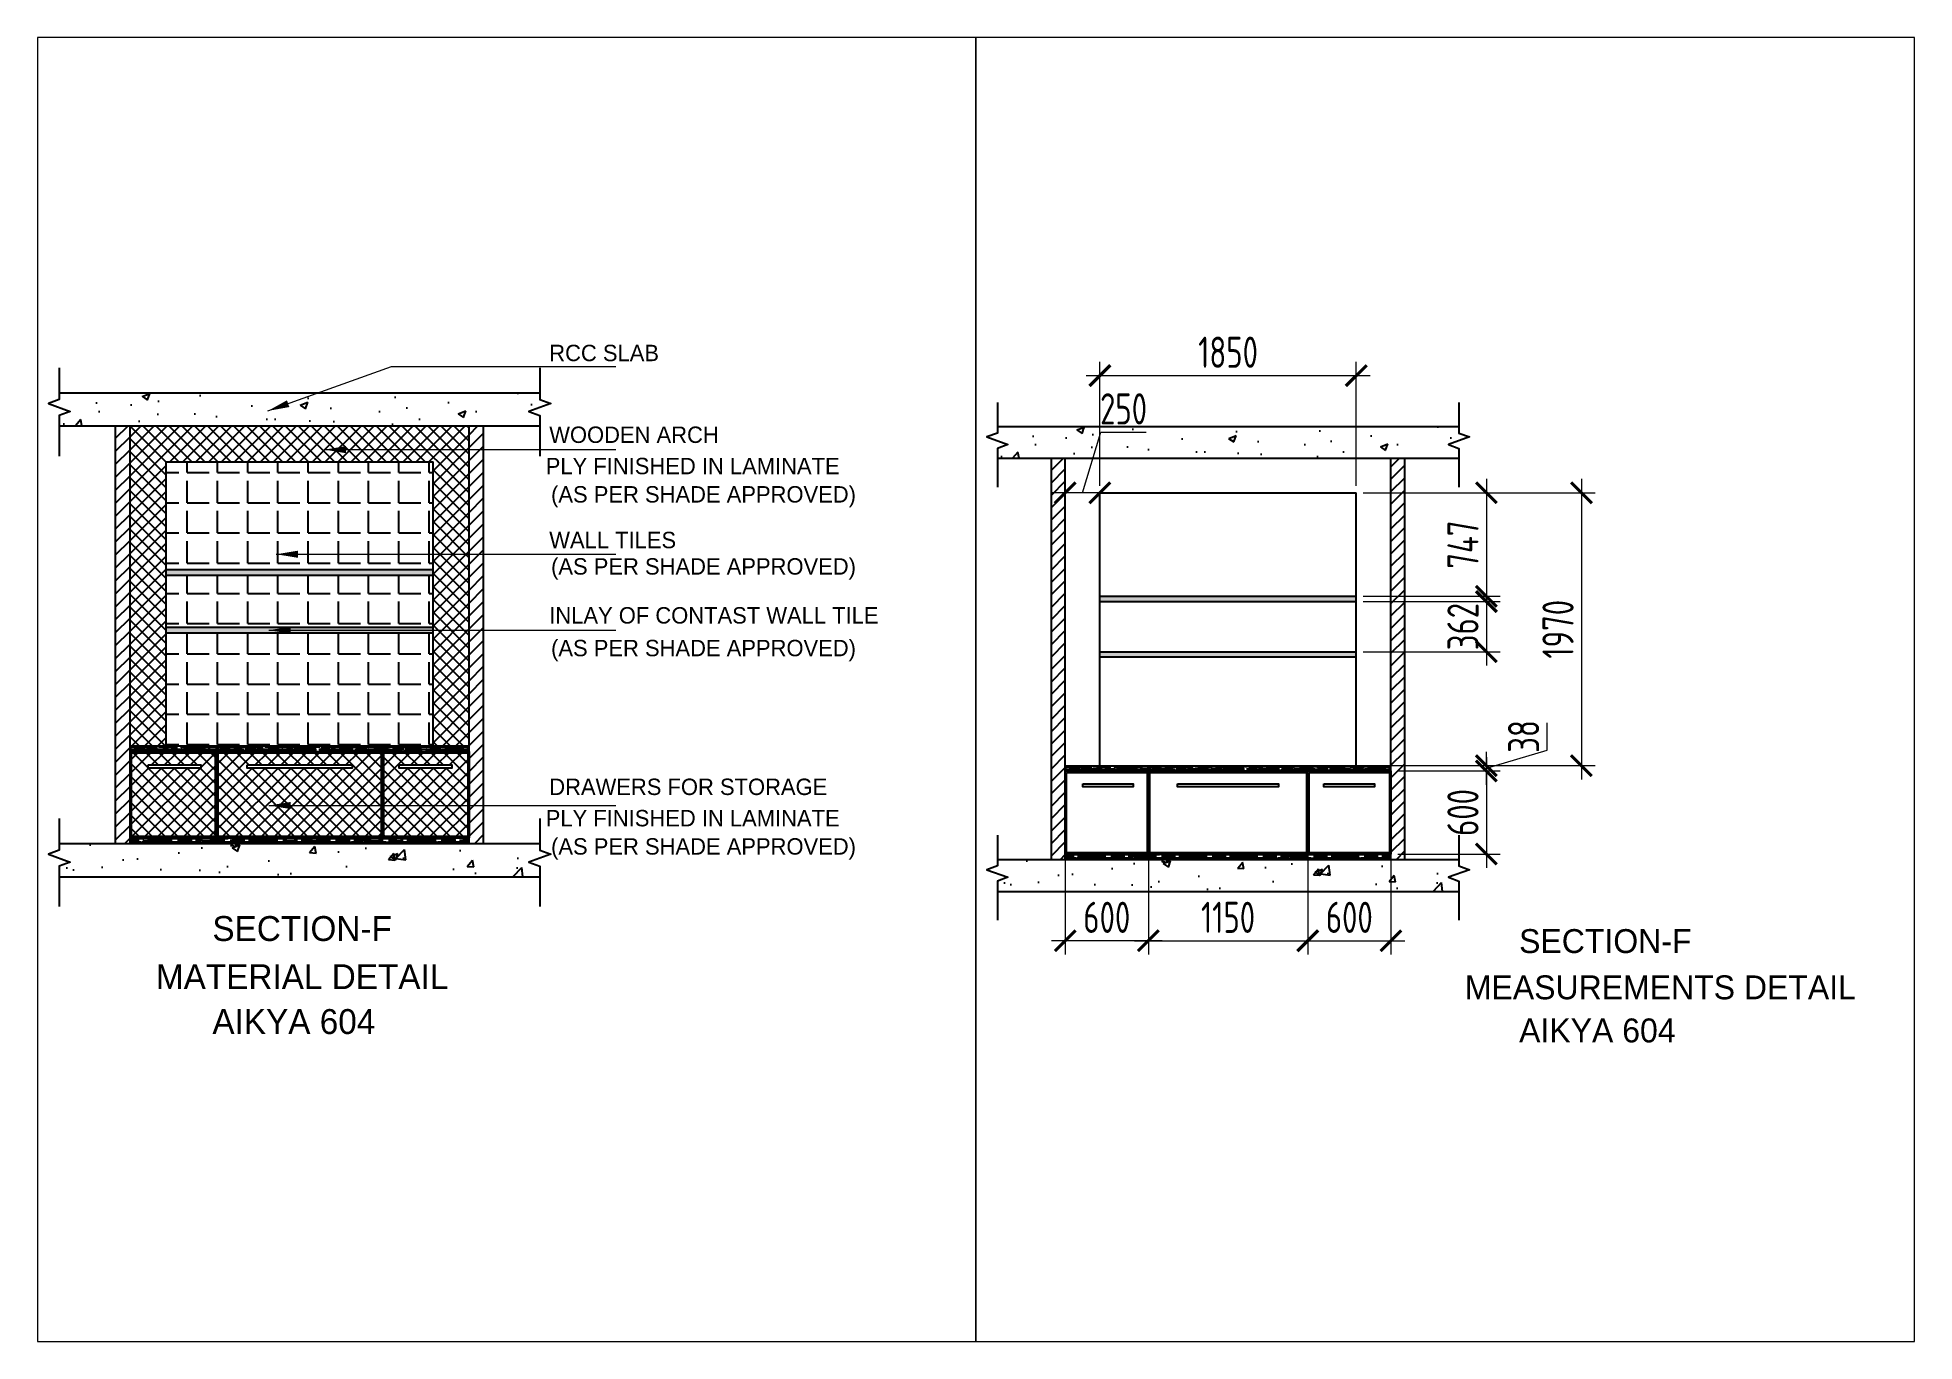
# Paper-space layout 'Layout7' of a CAD drawing. Header units: millimetres. Extents: x 29 to 257, y 20 to 178.
# The model-space entities are those that its viewports show. They can reach past a viewport. Long polylines and large blocks are cut down to what shows.
import ezdxf

# ---------------------------------------------------------------- set-up
doc = ezdxf.new("R2010")
doc.units = ezdxf.units.MM
doc.header["$LTSCALE"] = 10
doc.header["$PDMODE"] = 35
doc.header["$PDSIZE"] = 500
for name, color, linetype in [('07--DIM-1', 1, 'Continuous'), ('A--SPACEREF', 3, 'Continuous'), ('DIMM-1', 1, 'Continuous')]:
    doc.layers.add(name, color=color, linetype=linetype)
doc.styles.add('ISO', font='isocp2.shx', dxfattribs={"width": 0.8})
doc.dimstyles.new('A-DIM-100', dxfattribs={"dimscale": 100, "dimtxt": 2.25, "dimasz": 1.5, "dimexe": 1, "dimexo": 0.5, "dimgap": 0, "dimtad": 0, "dimdec": 0, "dimzin": 12, "dimdsep": 46, "dimtxsty": 'ISO', "dimblk": 'ARCHTICK', "dimcen": 1, "dimdle": 1, "dimclrd": 8, "dimclre": 8, "dimclrt": 256, "dimadec": 0, "dimazin": 3, "dimtfac": 1, "dimtdec": 0, "dimtmove": 1, "dimatfit": 2, "dimfxl": 1, "dimtvp": 0.75, "dimtolj": 1, "dimtzin": 12, "dimlwd": 18, "dimlwe": 18, "dimarcsym": 0})

# ---------------------------------------------------------------- blocks, each defined once
blk = doc.blocks.new('_ArchTick')
at = {"color": 0, "const_width": 0.15}
blk.add_lwpolyline([(-0.5, -0.5), (0.5, 0.5)], dxfattribs=at)
blk = doc.blocks.new('*D295')
at = {"layer": '07--DIM-1', "color": 8, "lineweight": 18}
for p, q in [((19218, -74071), (19350, -73634)), ((19350, -73634), (19678, -73634)), ((19093, -74021), (19093, -73971)), ((19343, -74021), (19343, -73971)), ((19443, -74071), (18993, -74071))]:
    blk.add_line(p, q, dxfattribs=at)
at = {"layer": 'Defpoints', "color": 0}
for p in [(19093, -74071), (19093, -74071), (19343, -74071)]:
    blk.add_point(p, dxfattribs=at)
at = {"layer": '07--DIM-1', "color": 8, "lineweight": 18, "xscale": 150, "yscale": 150, "zscale": 150, "rotation": 180}
blk.add_blockref('_ArchTick', (19093, -74071), dxfattribs=at)
at = {"layer": '07--DIM-1', "color": 8, "lineweight": 18, "xscale": 150, "yscale": 150, "zscale": 150}
blk.add_blockref('_ArchTick', (19343, -74071), dxfattribs=at)
at = {"layer": '07--DIM-1', "insert": (19514, -73465), "char_height": 225, "attachment_point": 5, "style": 'ISO'}
blk.add_mtext('\\A1;250', dxfattribs=at)
blk = doc.blocks.new('*D296')
at = {"layer": '07--DIM-1', "color": 8, "lineweight": 18}
for p, q in [((19243, -73225), (21293, -73225)), ((19343, -74021), (19343, -73125)), ((21193, -74021), (21193, -73125))]:
    blk.add_line(p, q, dxfattribs=at)
at = {"layer": 'Defpoints', "color": 0}
for p in [(21193, -73225), (19343, -74071), (21193, -74071)]:
    blk.add_point(p, dxfattribs=at)
at = {"layer": '07--DIM-1', "color": 8, "lineweight": 18, "xscale": 150, "yscale": 150, "zscale": 150, "rotation": 180}
blk.add_blockref('_ArchTick', (19343, -73225), dxfattribs=at)
at = {"layer": '07--DIM-1', "color": 8, "lineweight": 18, "xscale": 150, "yscale": 150, "zscale": 150}
blk.add_blockref('_ArchTick', (21193, -73225), dxfattribs=at)
at = {"layer": '07--DIM-1', "insert": (20268, -73056), "char_height": 225, "attachment_point": 5, "style": 'ISO'}
blk.add_mtext('\\A1;1850', dxfattribs=at)
blk = doc.blocks.new('*D297')
at = {"layer": '07--DIM-1', "color": 8, "lineweight": 18}
for p, q in [((22818, -73971), (22818, -76141)), ((21243, -74071), (22918, -74071)), ((21243, -76041), (22918, -76041))]:
    blk.add_line(p, q, dxfattribs=at)
at = {"layer": 'Defpoints', "color": 0}
for p in [(21193, -74071), (21193, -76041), (22818, -76041)]:
    blk.add_point(p, dxfattribs=at)
at = {"layer": '07--DIM-1', "color": 8, "lineweight": 18, "xscale": 150, "yscale": 150, "zscale": 150}
for p, rotation in [((22818, -74071), 90), ((22818, -76041), 270)]:
    blk.add_blockref('_ArchTick', p, dxfattribs=dict(at, rotation=rotation))
at = {"layer": '07--DIM-1', "insert": (22649, -75056), "char_height": 225, "attachment_point": 5, "rotation": 90, "style": 'ISO'}
blk.add_mtext('\\A1;1970', dxfattribs=at)
blk = doc.blocks.new('*D298')
at = {"layer": '07--DIM-1', "color": 8, "lineweight": 18}
for p, q in [((22132, -73971), (22132, -74918)), ((21243, -74071), (22232, -74071)), ((21243, -74818), (22232, -74818))]:
    blk.add_line(p, q, dxfattribs=at)
at = {"layer": 'Defpoints', "color": 0}
for p in [(21193, -74071), (21193, -74818), (22132, -74818)]:
    blk.add_point(p, dxfattribs=at)
at = {"layer": '07--DIM-1', "color": 8, "lineweight": 18, "xscale": 150, "yscale": 150, "zscale": 150}
for p, rotation in [((22132, -74071), 90), ((22132, -74818), 270)]:
    blk.add_blockref('_ArchTick', p, dxfattribs=dict(at, rotation=rotation))
at = {"layer": '07--DIM-1', "insert": (21963, -74445), "char_height": 225, "attachment_point": 5, "rotation": 90, "style": 'ISO'}
blk.add_mtext('\\A1;747', dxfattribs=at)
blk = doc.blocks.new('*D299')
at = {"layer": '07--DIM-1', "color": 8, "lineweight": 18}
for p, q in [((22132, -74756), (22132, -75318)), ((21243, -74856), (22232, -74856)), ((21243, -75218), (22232, -75218))]:
    blk.add_line(p, q, dxfattribs=at)
at = {"layer": 'Defpoints', "color": 0}
for p in [(21193, -74856), (21193, -75218), (22132, -75218)]:
    blk.add_point(p, dxfattribs=at)
at = {"layer": '07--DIM-1', "color": 8, "lineweight": 18, "xscale": 150, "yscale": 150, "zscale": 150}
for p, rotation in [((22132, -74856), 90), ((22132, -75218), 270)]:
    blk.add_blockref('_ArchTick', p, dxfattribs=dict(at, rotation=rotation))
at = {"layer": '07--DIM-1', "insert": (21963, -75037), "char_height": 225, "attachment_point": 5, "rotation": 90, "style": 'ISO'}
blk.add_mtext('\\A1;362', dxfattribs=at)
blk = doc.blocks.new('*D300')
at = {"layer": '07--DIM-1', "color": 8, "lineweight": 18}
for p, q in [((19093, -76729), (19093, -77405)), ((19693, -76729), (19693, -77405)), ((19793, -77305), (18993, -77305))]:
    blk.add_line(p, q, dxfattribs=at)
at = {"layer": 'Defpoints', "color": 0}
for p in [(19093, -76679), (19693, -76679), (19093, -77305)]:
    blk.add_point(p, dxfattribs=at)
at = {"layer": '07--DIM-1', "color": 8, "lineweight": 18, "xscale": 150, "yscale": 150, "zscale": 150, "rotation": 180}
blk.add_blockref('_ArchTick', (19093, -77305), dxfattribs=at)
at = {"layer": '07--DIM-1', "color": 8, "lineweight": 18, "xscale": 150, "yscale": 150, "zscale": 150}
blk.add_blockref('_ArchTick', (19693, -77305), dxfattribs=at)
at = {"layer": '07--DIM-1', "insert": (19393, -77136), "char_height": 225, "attachment_point": 5, "style": 'ISO'}
blk.add_mtext('\\A1;600', dxfattribs=at)
blk = doc.blocks.new('*D301')
at = {"layer": '07--DIM-1', "color": 8, "lineweight": 18}
for p, q in [((19693, -76729), (19693, -77405)), ((20843, -76729), (20843, -77405)), ((19593, -77305), (20943, -77305))]:
    blk.add_line(p, q, dxfattribs=at)
at = {"layer": 'Defpoints', "color": 0}
for p in [(19693, -76679), (20843, -76679), (20843, -77305)]:
    blk.add_point(p, dxfattribs=at)
at = {"layer": '07--DIM-1', "color": 8, "lineweight": 18, "xscale": 150, "yscale": 150, "zscale": 150, "rotation": 180}
blk.add_blockref('_ArchTick', (19693, -77305), dxfattribs=at)
at = {"layer": '07--DIM-1', "color": 8, "lineweight": 18, "xscale": 150, "yscale": 150, "zscale": 150}
blk.add_blockref('_ArchTick', (20843, -77305), dxfattribs=at)
at = {"layer": '07--DIM-1', "insert": (20268, -77136), "char_height": 225, "attachment_point": 5, "style": 'ISO'}
blk.add_mtext('\\A1;1150', dxfattribs=at)
blk = doc.blocks.new('*D302')
at = {"layer": '07--DIM-1', "color": 8, "lineweight": 18}
for p, q in [((20843, -76729), (20843, -77405)), ((21443, -76729), (21443, -77405)), ((20743, -77305), (21543, -77305))]:
    blk.add_line(p, q, dxfattribs=at)
at = {"layer": 'Defpoints', "color": 0}
for p in [(20843, -76679), (21443, -76679), (21443, -77305)]:
    blk.add_point(p, dxfattribs=at)
at = {"layer": '07--DIM-1', "color": 8, "lineweight": 18, "xscale": 150, "yscale": 150, "zscale": 150, "rotation": 180}
blk.add_blockref('_ArchTick', (20843, -77305), dxfattribs=at)
at = {"layer": '07--DIM-1', "color": 8, "lineweight": 18, "xscale": 150, "yscale": 150, "zscale": 150}
blk.add_blockref('_ArchTick', (21443, -77305), dxfattribs=at)
at = {"layer": '07--DIM-1', "insert": (21143, -77136), "char_height": 225, "attachment_point": 5, "style": 'ISO'}
blk.add_mtext('\\A1;600', dxfattribs=at)
blk = doc.blocks.new('*D303')
at = {"layer": '07--DIM-1', "color": 8, "lineweight": 18}
for p, q in [((21493, -76079), (22232, -76079)), ((22132, -75979), (22132, -76779)), ((21493, -76679), (22232, -76679))]:
    blk.add_line(p, q, dxfattribs=at)
at = {"layer": 'Defpoints', "color": 0}
for p in [(21443, -76079), (21443, -76679), (22132, -76679)]:
    blk.add_point(p, dxfattribs=at)
at = {"layer": '07--DIM-1', "color": 8, "lineweight": 18, "xscale": 150, "yscale": 150, "zscale": 150}
for p, rotation in [((22132, -76079), 90), ((22132, -76679), 270)]:
    blk.add_blockref('_ArchTick', p, dxfattribs=dict(at, rotation=rotation))
at = {"layer": '07--DIM-1', "insert": (21963, -76379), "char_height": 225, "attachment_point": 5, "rotation": 90, "style": 'ISO'}
blk.add_mtext('\\A1;600', dxfattribs=at)
blk = doc.blocks.new('*D304')
at = {"layer": '07--DIM-1', "color": 8, "lineweight": 18}
for p, q in [((22570, -75929), (22570, -75731)), ((22132, -76060), (22570, -75929)), ((22132, -76179), (22132, -75941)), ((21493, -76041), (22232, -76041)), ((21493, -76079), (22232, -76079))]:
    blk.add_line(p, q, dxfattribs=at)
at = {"layer": 'Defpoints', "color": 0}
for p in [(21443, -76041), (21443, -76079), (22132, -76041)]:
    blk.add_point(p, dxfattribs=at)
at = {"layer": '07--DIM-1', "color": 8, "lineweight": 18, "xscale": 150, "yscale": 150, "zscale": 150}
for p, rotation in [((22132, -76041), 90), ((22132, -76079), 270)]:
    blk.add_blockref('_ArchTick', p, dxfattribs=dict(at, rotation=rotation))
at = {"layer": '07--DIM-1', "insert": (22401, -75830), "char_height": 225, "attachment_point": 5, "rotation": 90, "style": 'ISO'}
blk.add_mtext('\\A1;38', dxfattribs=at)

msp = doc.modelspace()

# ---------------------------------------------------------------- hatches: boundary and pattern name
h = msp.add_hatch()
h.set_pattern_fill('AR-CONC', color=256, scale=3, style=0)
h.set_pattern_definition([(50, (-295326, -67439.5), (546.554, -47.81726), [57.15, -628.65]), (355, (-295326, -67439.5), (-105.7285, 573.1699), [45.72, -502.92]), (100.451, (-295280.45, -67443.5), (440.8275, 525.3501), [48.57, -534.27]), (46.1842, (-295326, -67287.1), (813.2371, -126.127), [85.725, -942.975]), (96.6356, (-295258.2, -67297.6), (712.2127, 742.2767), [72.855, -801.405]), (351.184, (-295326, -67287.1), (712.2138, 742.2754), [68.58, -754.38]), (21, (-295249.8, -67325.2), (454.84464, -306.79656), [57.15, -628.65]), (326, (-295249.8, -67325.2), (185.4061, 552.5639), [45.72, -502.92]), (71.4514, (-295211.9, -67350.76), (640.2495, 245.7686), [48.57, -534.27]), (37.5, (-295326, -67439.5), (9.26581, 253.66512), [0, -496.824, 0, -510.54, 0, -504.825]), (7.5, (-295326, -67439.5), (200.459, 300.54172), [0, -291.084, 0, -485.394, 0, -192.405]), (327.5, (-295495.92, -67439.5), (406.77179, -17.18623), [0, -190.5, 0, -594.36, 0, -788.67]), (317.5, (-295572.12, -67439.5), (444.38754, 76.27947), [0, -247.65, 0, -394.716, 0, -560.07])])
h.paths.add_polyline_path([(-12923.1, -73750.1), (-12998.9, -73722.5), (-12847.3, -73667.3), (-12923.1, -73639.7), (-12923.1, -73592.7), (-16253.5, -73592.7), (-16253.5, -73639.7), (-16329.3, -73667.3), (-16177.6, -73722.5), (-16253.5, -73750.1), (-16253.5, -73821.3), (-12923.1, -73821.3)])
h.paths.add_polyline_path([(-12998.9, -76847.1), (-12847.3, -76791.9), (-12923.1, -76764.3), (-12923.1, -76717.3), (-16253.5, -76717.3), (-16253.5, -76764.3), (-16329.3, -76791.9), (-16177.6, -76847.1), (-16253.5, -76874.7), (-16253.5, -76948.5), (-12923.1, -76948.5), (-12923.1, -76874.7)])
h = msp.add_hatch()
h.set_pattern_fill('AR-CONC', color=256, scale=3, style=0)
h.set_pattern_definition([(50, (-260469.46, -67439.5), (546.554, -47.81726), [57.15, -628.65]), (355, (-260469.46, -67439.5), (-105.7285, 573.1699), [45.72, -502.92]), (100.451, (-260423.9, -67443.5), (440.8275, 525.3501), [48.57, -534.27]), (46.1842, (-260469.46, -67287.1), (813.2371, -126.127), [85.725, -942.975]), (96.6356, (-260401.7, -67297.6), (712.2127, 742.2767), [72.855, -801.405]), (351.184, (-260469.46, -67287.1), (712.2138, 742.2754), [68.58, -754.38]), (21, (-260393.26, -67325.2), (454.84464, -306.79656), [57.15, -628.65]), (326, (-260393.26, -67325.2), (185.4061, 552.5639), [45.72, -502.92]), (71.4514, (-260355.35, -67350.76), (640.2495, 245.7686), [48.57, -534.27]), (37.5, (-260469.46, -67439.5), (9.26581, 253.66512), [0, -496.824, 0, -510.54, 0, -504.825]), (7.5, (-260469.46, -67439.5), (200.459, 300.54172), [0, -291.084, 0, -485.394, 0, -192.405]), (327.5, (-260639.38, -67439.5), (406.77179, -17.18623), [0, -190.5, 0, -594.36, 0, -788.67]), (317.5, (-260715.58, -67439.5), (444.38754, 76.27947), [0, -247.65, 0, -394.716, 0, -560.07])])
h.paths.add_polyline_path([(21933.4, -73750.1), (21857.6, -73722.5), (22009.3, -73667.3), (21933.4, -73639.7), (21933.4, -73592.7), (18603.1, -73592.7), (18603.1, -73639.7), (18527.3, -73667.3), (18678.9, -73722.5), (18603.1, -73750.1), (18603.1, -73821.3), (21933.4, -73821.3)])
h.paths.add_polyline_path([(21857.6, -76847.1), (22009.3, -76791.9), (21933.4, -76764.3), (21933.4, -76717.3), (18603.1, -76717.3), (18603.1, -76764.3), (18527.3, -76791.9), (18678.9, -76847.1), (18603.1, -76874.7), (18603.1, -76948.5), (21933.4, -76948.5), (21933.4, -76874.7)])
h = msp.add_hatch()
h.set_pattern_fill('ANSI31', color=256, scale=20, style=0)
h.set_pattern_definition([(45, (-295326, -67439.496), (-44.90128, 44.90128), [])])
h.paths.add_polyline_path([(-15763.3, -73821.3), (-15863.3, -73821.3), (-15863.3, -76717.3), (-15763.3, -76717.3)])
h.paths.add_polyline_path([(-13313.3, -73821.3), (-13413.3, -73821.3), (-13413.3, -76717.3), (-13313.3, -76717.3)])
h = msp.add_hatch()
h.set_pattern_fill('ANSI37', color=256, scale=20, style=0)
h.set_pattern_definition([(45, (-295326, -67439.496), (-44.90128, 44.90128), []), (135, (-295326, -67439.496), (-44.90128, -44.90128), [])])
h.paths.add_polyline_path([(-15173.3, -76089.3), (-15753.3, -76089.3), (-15753.3, -76669.3), (-15173.3, -76669.3)])
h.paths.add_polyline_path([(-15637.6, -76194.4), (-15637.6, -76173.2), (-15273.4, -76173.2), (-15273.4, -76194.4)], flags=16)
h.paths.add_polyline_path([(-14023.3, -76089.3), (-15153.3, -76089.3), (-15153.3, -76669.3), (-14023.3, -76669.3)])
h.paths.add_polyline_path([(-14952.4, -76194.4), (-14952.4, -76173.2), (-14223.9, -76173.2), (-14223.9, -76194.4)], flags=16)
h.paths.add_polyline_path([(-13423.3, -76089.3), (-14003.3, -76089.3), (-14003.3, -76669.3), (-13423.3, -76669.3)])
h.paths.add_polyline_path([(-13897, -76194.4), (-13897, -76173.2), (-13532.8, -76173.2), (-13532.8, -76194.4)], flags=16)
h.paths.add_polyline_path([(-13413.3, -73821.3), (-15763.3, -73821.3), (-15763.3, -76041.3), (-15513.3, -76041.3), (-15513.3, -74071.3), (-13663.3, -74071.3), (-13663.3, -76041.3), (-13413.3, -76041.3)])
h = msp.add_hatch()
h.set_pattern_fill('ANSI31', color=256, scale=20, style=0)
h.set_pattern_definition([(45, (-260469.456, -67439.496), (-44.90128, 44.90128), [])])
h.paths.add_polyline_path([(19093.3, -73821.3), (18993.3, -73821.3), (18993.3, -76717.3), (19093.3, -76717.3)])
h.paths.add_polyline_path([(21543.3, -73821.3), (21443.3, -73821.3), (21443.3, -76717.3), (21543.3, -76717.3)])
h = msp.add_hatch()
h.set_pattern_fill('ANGLE', color=256, scale=30, style=0)
h.set_pattern_definition([(0, (-295326, -67439.5), (0, 209.55), [152.4, -57.15]), (90, (-295326, -67439.5), (-209.55, 1e-14), [152.4, -57.15])])
h.paths.add_polyline_path([(-13663.3, -74071.3), (-15513.3, -74071.3), (-15513.3, -74818.3), (-13663.3, -74818.3)])
h.paths.add_polyline_path([(-13663.3, -74856.3), (-15513.3, -74856.3), (-15513.3, -75218.3), (-13663.3, -75218.3)])
h.paths.add_polyline_path([(-13663.3, -75256.3), (-15513.3, -75256.3), (-15513.3, -76041.3), (-13663.3, -76041.3)])
h = msp.add_hatch(color=256)
h.paths.add_polyline_path([(-13663.3, -74818.3), (-15513.3, -74818.3), (-15513.3, -74856.3), (-13663.3, -74856.3)])
h.paths.add_polyline_path([(-13663.3, -75218.3), (-15513.3, -75218.3), (-15513.3, -75256.3), (-13663.3, -75256.3)])
h = msp.add_hatch(color=256)
h.paths.add_polyline_path([(21193.3, -74818.3), (19343.3, -74818.3), (19343.3, -74856.3), (21193.3, -74856.3)])
h.paths.add_polyline_path([(21193.3, -75218.3), (19343.3, -75218.3), (19343.3, -75256.3), (21193.3, -75256.3)])
h = msp.add_hatch()
h.set_pattern_fill('AR-RROOF', color=256, style=0)
h.paths.add_polyline_path([(-15763.3, -76041.3), (-15763.3, -76079.3), (-15163.3, -76079.3), (-13413.3, -76079.3), (-13413.3, -76041.3)])
h.paths.add_polyline_path([(-13413.3, -76717.3), (-13413.3, -76679.3), (-14013.3, -76679.3), (-15763.3, -76679.3), (-15763.3, -76717.3)])
h = msp.add_hatch()
h.set_pattern_fill('AR-RROOF', color=256, style=0)
h.set_pattern_definition([(0, (34856.541, 0), (55.88, 25.4), [381, -50.8, 127, -25.4]), (0, (34890.323, 12.7), (-25.4, 33.782), [76.2, -8.382, 152.4, -19.05]), (0, (34869.241, 21.59), (132.08, 17.018), [203.2, -35.56, 101.6, -25.4])])
h.paths.add_polyline_path([(19093.3, -76041.3), (19093.3, -76079.3), (19693.3, -76079.3), (21443.3, -76079.3), (21443.3, -76041.3)])
h.paths.add_polyline_path([(21443.3, -76717.3), (21443.3, -76679.3), (20843.3, -76679.3), (19093.3, -76679.3), (19093.3, -76717.3)])

# ---------------------------------------------------------------- linework, layer by layer
for p, q in [((-16253.5, -73592.7), (-12923.1, -73592.7)), ((18603.1, -73592.7), (21933.4, -73592.7)), ((-16253.5, -73821.3), (-12923.1, -73821.3)), ((-15863.3, -76717.3), (-15863.3, -73821.3)), ((-15763.3, -76717.3), (-15763.3, -73821.3)), ((-13413.3, -76717.3), (-13413.3, -73821.3)), ((-13313.3, -76717.3), (-13313.3, -73821.3)), ((18603.1, -73821.3), (21933.4, -73821.3)), ((18993.3, -76717.3), (18993.3, -73821.3)), ((19093.3, -76717.3), (19093.3, -73821.3)), ((21443.3, -76717.3), (21443.3, -73821.3)), ((21543.3, -76717.3), (21543.3, -73821.3)), ((-15513.3, -76041.3), (-15513.3, -74071.3)), ((-15513.3, -74071.3), (-13663.3, -74071.3)), ((-13663.3, -76041.3), (-13663.3, -74071.3)), ((19343.3, -76041.3), (19343.3, -74071.3)), ((19343.3, -74071.3), (21193.3, -74071.3)), ((21193.3, -76041.3), (21193.3, -74071.3)), ((-15513.3, -74818.3), (-13663.3, -74818.3)), ((-15513.3, -74856.3), (-13663.3, -74856.3)), ((19343.3, -74818.3), (21193.3, -74818.3)), ((19343.3, -74856.3), (21193.3, -74856.3)), ((-15513.3, -75218.3), (-13663.3, -75218.3)), ((-15513.3, -75256.3), (-13663.3, -75256.3)), ((19343.3, -75218.3), (21193.3, -75218.3)), ((19343.3, -75256.3), (21193.3, -75256.3)), ((-15763.3, -76041.3), (-13413.3, -76041.3)), ((-15763.3, -76079.3), (-13413.3, -76079.3)), ((19093.3, -76041.3), (21443.3, -76041.3)), ((19093.3, -76079.3), (21443.3, -76079.3)), ((-16253.5, -76717.3), (-12923.1, -76717.3)), ((-15763.3, -76679.3), (-13413.3, -76679.3)), ((18603.1, -76717.3), (21933.4, -76717.3)), ((19093.3, -76679.3), (21443.3, -76679.3)), ((-16253.5, -76948.5), (-12923.1, -76948.5)), ((18603.1, -76948.5), (21933.4, -76948.5))]:
    msp.add_line(p, q)
at = {"linetype": 'Continuous'}
for points in [[(-16253.5, -73418.9), (-16253.5, -73639.7), (-16329.3, -73667.3), (-16177.6, -73722.5), (-16253.5, -73750.1), (-16253.5, -74030.8)], [(-12923.1, -73418.9), (-12923.1, -73639.7), (-12847.3, -73667.3), (-12998.9, -73722.5), (-12923.1, -73750.1), (-12923.1, -74030.8)], [(18603.1, -73418.9), (18603.1, -73639.7), (18527.3, -73667.3), (18678.9, -73722.5), (18603.1, -73750.1), (18603.1, -74030.8)], [(21933.4, -73418.9), (21933.4, -73639.7), (22009.3, -73667.3), (21857.6, -73722.5), (21933.4, -73750.1), (21933.4, -74030.8)], [(-16253.5, -76543.5), (-16253.5, -76764.3), (-16329.3, -76791.9), (-16177.6, -76847.1), (-16253.5, -76874.7), (-16253.5, -77155.4)], [(-12923.1, -76543.5), (-12923.1, -76764.3), (-12847.3, -76791.9), (-12998.9, -76847.1), (-12923.1, -76874.7), (-12923.1, -77155.4)], [(18603.1, -76543.5), (18603.1, -76764.3), (18527.3, -76791.9), (18678.9, -76847.1), (18603.1, -76874.7), (18603.1, -77155.4)], [(21933.4, -76543.5), (21933.4, -76764.3), (22009.3, -76791.9), (21857.6, -76847.1), (21933.4, -76874.7), (21933.4, -77155.4)]]:
    msp.add_lwpolyline(points, dxfattribs=at)
for points in [[(-15763.3, -76079.3), (-15163.3, -76079.3), (-15163.3, -76679.3), (-15763.3, -76679.3)], [(-15753.3, -76089.3), (-15173.3, -76089.3), (-15173.3, -76669.3), (-15753.3, -76669.3)], [(-15153.3, -76089.3), (-14023.3, -76089.3), (-14023.3, -76669.3), (-15153.3, -76669.3)], [(-14013.3, -76079.3), (-13413.3, -76079.3), (-13413.3, -76679.3), (-14013.3, -76679.3)], [(-14003.3, -76089.3), (-13423.3, -76089.3), (-13423.3, -76669.3), (-14003.3, -76669.3)], [(19093.3, -76079.3), (19693.3, -76079.3), (19693.3, -76679.3), (19093.3, -76679.3)], [(19103.3, -76089.3), (19683.3, -76089.3), (19683.3, -76669.3), (19103.3, -76669.3)], [(19703.3, -76089.3), (20833.3, -76089.3), (20833.3, -76669.3), (19703.3, -76669.3)], [(20843.3, -76079.3), (21443.3, -76079.3), (21443.3, -76679.3), (20843.3, -76679.3)], [(20853.3, -76089.3), (21433.3, -76089.3), (21433.3, -76669.3), (20853.3, -76669.3)], [(-15637.6, -76173.2), (-15273.4, -76173.2), (-15273.4, -76194.4), (-15637.6, -76194.4)], [(-14952.4, -76173.2), (-14223.9, -76173.2), (-14223.9, -76194.4), (-14952.4, -76194.4)], [(-13897, -76173.2), (-13532.8, -76173.2), (-13532.8, -76194.4), (-13897, -76194.4)], [(19218.9, -76173.2), (19583.2, -76173.2), (19583.2, -76194.4), (19218.9, -76194.4)], [(19904.1, -76173.2), (20632.6, -76173.2), (20632.6, -76194.4), (19904.1, -76194.4)], [(20959.5, -76173.2), (21323.8, -76173.2), (21323.8, -76194.4), (20959.5, -76194.4)]]:
    msp.add_lwpolyline(points, close=True)

# ---------------------------------------------------------------- texts
at = {"layer": 'A--SPACEREF'}
for s, height, p in [('RCC SLAB', 113.76, (-12857.9, -73373.1)), ('WOODEN ARCH', 113.758, (-12857.9, -73940.1)), ('PLY FINISHED IN LAMINATE', 113.758, (-12882.3, -74157.3)), ('(AS PER SHADE APPROVED)', 113.758, (-12845.3, -74353.4)), ('WALL TILES', 113.76, (-12857.9, -74670.1)), ('(AS PER SHADE APPROVED)', 113.758, (-12845.3, -74853.2)), ('INLAY OF CONTAST WALL TILE', 113.758, (-12857.9, -75192.6)), ('(AS PER SHADE APPROVED)', 113.758, (-12845.3, -75419.3)), ('DRAWERS FOR STORAGE', 113.758, (-12857.9, -76381.6)), ('PLY FINISHED IN LAMINATE', 113.758, (-12882.3, -76598.9)), ('(AS PER SHADE APPROVED)', 113.758, (-12845.3, -76794.9))]:
    msp.add_text(s, height=height, dxfattribs=at).set_placement(p)
at = {"layer": 'DIMM-1'}
for s, height, p in [('SECTION-F', 172.62, (-15192.7, -77393.8)), ('SECTION-F', 172.62, (22368.2, -77393.8)), ('MATERIAL DETAIL', 172.617, (-15584.1, -77727.7)), ('MEASUREMENTS DETAIL', 172.617, (21976.8, -77727.7)), ('AIKYA 604', 172.62, (-15192.7, -78038.8)), ('AIKYA 604', 172.62, (22368.2, -78038.8))]:
    msp.add_text(s, height=height, dxfattribs=at).set_placement(p)

# ---------------------------------------------------------------- dimensions: what is measured, and where the dimension line sits
at = {"layer": '07--DIM-1'}
for base, p1, p2, picture, middle in [((21193.3, -73224.7), (19343.3, -74071.3), (21193.3, -74071.3), '*D296', (20268.3, -73056)), ((19093.3, -74071.3), (19343.3, -74071.3), (19093.3, -74071.3), '*D295', (19349.5, -73465)), ((19093.3, -77304.8), (19693.3, -76679.3), (19093.3, -76679.3), '*D300', (19393.3, -77136.1)), ((20843.3, -77304.8), (19693.3, -76679.3), (20843.3, -76679.3), '*D301', (20268.3, -77136.1)), ((21443.3, -77304.8), (20843.3, -76679.3), (21443.3, -76679.3), '*D302', (21143.3, -77136.1))]:
    dim = msp.add_linear_dim(base=base, p1=p1, p2=p2, dimstyle='A-DIM-100', dxfattribs=at)
    dim.commit()
    dim.dimension.update_dxf_attribs({"geometry": picture, "text_midpoint": middle})
for base, p1, p2, picture, middle in [((22817.6, -76041.3), (21193.3, -74071.3), (21193.3, -76041.3), '*D297', (22648.9, -75056.3)), ((22132.1, -74818.3), (21193.3, -74071.3), (21193.3, -74818.3), '*D298', (21963.3, -74444.8)), ((22132.1, -75218.3), (21193.3, -74856.3), (21193.3, -75218.3), '*D299', (21963.3, -75037.3)), ((22132.1, -76041.3), (21443.3, -76079.3), (21443.3, -76041.3), '*D304', (22400.8, -75929.1)), ((22132.1, -76679.3), (21443.3, -76079.3), (21443.3, -76679.3), '*D303', (21963.3, -76379.3))]:
    dim = msp.add_linear_dim(base=base, p1=p1, p2=p2, angle=90, dimstyle='A-DIM-100', dxfattribs=at)
    dim.commit()
    dim.dimension.update_dxf_attribs({"geometry": picture, "text_midpoint": middle})

# ---------------------------------------------------------------- leaders
for points in [[(-14808.7, -73718.3), (-13950.1, -73411.2), (-12395.4, -73411.2)], [(-14415.8, -73986.7), (-12395.4, -73986.7)], [(-14749.6, -74712.1), (-12395.4, -74712.1)], [(-14800.5, -75238.7), (-12395.4, -75238.7)], [(-14800.5, -76454.3), (-12395.4, -76454.3)]]:
    msp.add_leader(points, dimstyle='A-DIM-100', override={"dimgap": 0, "dimtad": 0, "dimfxl": 0.18})

psp = doc.layouts.new('Layout7')

# ---------------------------------------------------------------- viewports
at = {"layer": '0'}
psp.add_viewport(center=(85.55, 99.11), size=(114.07, 158.581), view_center_point=(-13152.5, -75650.06), view_height=9042.335, dxfattribs=at)
psp.add_viewport(center=(199.62, 99.11), size=(114.07, 158.581), view_center_point=(21834.83, -75491.27), view_height=9414.329, status=3, dxfattribs=at)

doc.saveas('drawing.dxf')
